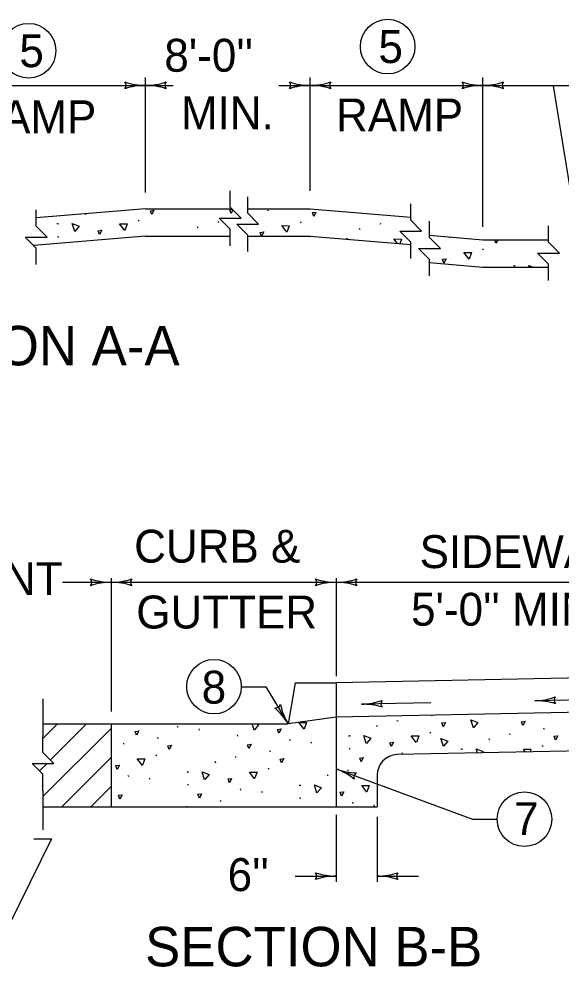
# Model space of a CAD drawing. Extents: x 998.7 to 1037.4, y 999.2 to 1023.2.
# Drawn here: x 1029.78 to 1033.07, y 1007.99 to 1013.85 of the extents above; entities that cross this region are included whole.
import ezdxf

# ---------------------------------------------------------------- set-up
doc = ezdxf.new("R2010")
doc.units = 0
doc.layers.add('Level 1', color=7, linetype='Continuous')
doc.layers.add('Level 15', color=7, linetype='Continuous')

msp = doc.modelspace()

# ---------------------------------------------------------------- linework, layer by layer
at = {"layer": 'Level 1'}
for p, q in [((1029.0852, 1013.4508), (1030.5441, 1013.4508)), ((1030.5441, 1012.7992), (1030.5441, 1013.4978)), ((1030.5441, 1013.4508), (1030.7125, 1013.4508)), ((1031.3549, 1013.4508), (1031.5448, 1013.4508)), ((1031.5448, 1012.8096), (1031.5448, 1013.4978)), ((1031.5448, 1013.4508), (1032.5948, 1013.4508)), ((1032.5948, 1012.5922), (1032.5948, 1013.4978)), ((1032.5948, 1013.4508), (1033.6959, 1013.4508)), ((1033.2657, 1011.9597), (1033.0253, 1013.4489)), ((1030.5441, 1012.7008), (1029.8794, 1012.6454)), ((1030.5441, 1012.7008), (1031.067, 1012.7008)), ((1031.1652, 1012.7008), (1031.5448, 1012.7008)), ((1031.2853, 1012.6923), (1031.2915, 1012.6911)), ((1031.5448, 1012.7008), (1032.1561, 1012.6498)), ((1030.1814, 1012.6648), (1030.1793, 1012.6704)), ((1030.4998, 1012.6325), (1030.506, 1012.6275)), ((1030.0056, 1012.6108), (1030.0118, 1012.6096)), ((1030.0095, 1012.6119), (1030.0158, 1012.6107)), ((1030.8639, 1012.5838), (1030.8608, 1012.592)), ((1030.9826, 1012.6222), (1030.9889, 1012.6209)), ((1031.4848, 1012.6218), (1031.4911, 1012.6168)), ((1031.849, 1012.5731), (1031.8459, 1012.5813)), ((1031.9677, 1012.6114), (1031.974, 1012.6102)), ((1030.5441, 1012.5342), (1029.864, 1012.4775)), ((1030.0151, 1012.5273), (1030.0119, 1012.5354)), ((1030.5441, 1012.5342), (1031.0578, 1012.5342)), ((1031.1652, 1012.5342), (1031.5448, 1012.5342)), ((1031.5448, 1012.5342), (1032.1561, 1012.4832)), ((1032.2708, 1012.5403), (1032.5948, 1012.5133)), ((1032.3933, 1012.5291), (1032.3996, 1012.5278)), ((1032.5948, 1012.5133), (1032.9947, 1012.5133)), ((1032.5929, 1012.4585), (1032.5992, 1012.4535)), ((1032.2708, 1012.3737), (1032.5948, 1012.3467)), ((1032.5948, 1012.3467), (1032.9947, 1012.3467)), ((1032.7813, 1012.3559), (1032.7875, 1012.3547)), ((1032.7852, 1012.357), (1032.7914, 1012.3558)), ((1030.335, 1010.4565), (1030.335, 1009.6471)), ((1031.7028, 1010.4565), (1031.7028, 1009.8609)), ((1030.0393, 1010.4313), (1030.335, 1010.4313)), ((1030.335, 1010.4313), (1031.7028, 1010.4313)), ((1031.7028, 1010.4313), (1034.2028, 1010.4313)), ((1034.2028, 1009.8713), (1031.7028, 1009.8213)), ((1031.4528, 1009.8213), (1031.4112, 1009.5713)), ((1031.4528, 1009.8213), (1031.7028, 1009.8213)), ((1031.7028, 1009.8213), (1031.7028, 1009.6128)), ((1031.1264, 1009.7972), (1031.2764, 1009.7972)), ((1031.2764, 1009.7972), (1031.4112, 1009.5713)), ((1029.9205, 1009.7238), (1029.9205, 1009.4979)), ((1032.2795, 1009.6991), (1031.8577, 1009.6906)), ((1033.4247, 1009.7221), (1032.9105, 1009.7118)), ((1033.9528, 1009.6578), (1031.7028, 1009.6128)), ((1031.7028, 1009.6128), (1031.4112, 1009.5713)), ((1031.5955, 1009.5975), (1031.5963, 1009.5969)), ((1031.7028, 1009.6128), (1031.7028, 1009.0666)), ((1032.0729, 1009.5916), (1032.0792, 1009.5903)), ((1032.287, 1009.6186), (1032.2848, 1009.6245)), ((1029.9205, 1009.5713), (1031.4112, 1009.5713)), ((1029.9205, 1009.4831), (1030.0087, 1009.5713)), ((1029.9205, 1009.1295), (1030.335, 1009.544)), ((1029.9663, 1009.3521), (1030.1855, 1009.5713)), ((1030.335, 1009.5713), (1030.335, 1009.0666)), ((1030.7424, 1009.5494), (1030.7393, 1009.5576)), ((1030.8724, 1009.5337), (1030.8693, 1009.5418)), ((1031.9543, 1009.5533), (1031.9511, 1009.5615)), ((1032.2725, 1009.5211), (1032.2788, 1009.516)), ((1032.9695, 1009.5377), (1032.9664, 1009.5458)), ((1030.6213, 1009.4797), (1030.6181, 1009.4878)), ((1031.1053, 1009.4967), (1031.1022, 1009.5048)), ((1031.4249, 1009.4684), (1031.4218, 1009.4766)), ((1031.5549, 1009.4528), (1031.5518, 1009.4609)), ((1031.7783, 1009.4994), (1031.7846, 1009.4981)), ((1031.7823, 1009.5005), (1031.7886, 1009.4992)), ((1032.6368, 1009.4724), (1032.6336, 1009.4806)), ((1032.7554, 1009.5107), (1032.7617, 1009.5094)), ((1030.4072, 1009.4527), (1030.4134, 1009.4514)), ((1031.3038, 1009.3988), (1031.3006, 1009.4069)), ((1031.7878, 1009.4158), (1031.7847, 1009.4239)), ((1034.2028, 1009.427), (1032.0727, 1009.3845)), ((1032.4608, 1009.4185), (1032.4671, 1009.4172)), ((1032.4648, 1009.4195), (1032.471, 1009.4183)), ((1032.955, 1009.4402), (1032.9613, 1009.4351)), ((1030.0343, 1009.0666), (1030.335, 1009.3673)), ((1030.6068, 1009.3821), (1030.613, 1009.3771)), ((1030.9709, 1009.3334), (1030.9678, 1009.3416)), ((1031.0896, 1009.3718), (1031.0959, 1009.3705)), ((1032.1074, 1009.3875), (1032.1043, 1009.3957)), ((1029.8997, 1009.2854), (1029.9455, 1009.3313)), ((1031.2893, 1009.3012), (1031.2955, 1009.2962)), ((1031.7028, 1009.2976), (1032.5318, 1008.9918)), ((1031.7721, 1009.2908), (1031.7784, 1009.2896)), ((1030.4417, 1009.2486), (1030.4385, 1009.2568)), ((1030.5717, 1009.2329), (1030.5685, 1009.2411)), ((1030.7951, 1009.2795), (1030.8013, 1009.2783)), ((1030.799, 1009.2806), (1030.8053, 1009.2793)), ((1031.6534, 1009.2525), (1031.6503, 1009.2607)), ((1031.9528, 1009.2596), (1031.9528, 1009.0666)), ((1030.2112, 1009.0666), (1030.335, 1009.1904)), ((1030.8045, 1009.1959), (1030.8014, 1009.2041)), ((1031.1242, 1009.1677), (1031.121, 1009.1758)), ((1031.4775, 1009.1986), (1031.4838, 1009.1973)), ((1031.4815, 1009.1997), (1031.4878, 1009.1984)), ((1029.9205, 1009.1646), (1029.9205, 1008.9281)), ((1031.2542, 1009.152), (1031.251, 1009.1602)), ((1031.487, 1009.115), (1031.4839, 1009.1232)), ((1029.9205, 1009.0666), (1031.9039, 1009.0666)), ((1030.7888, 1009.071), (1030.7951, 1009.0697)), ((1031.003, 1009.098), (1030.9998, 1009.1062)), ((1031.7028, 1009.0666), (1031.9528, 1009.0666)), ((1031.8067, 1009.0868), (1031.8035, 1009.0949)), ((1031.9367, 1009.0711), (1031.9335, 1009.0793)), ((1031.7028, 1009.0186), (1031.7028, 1008.6104)), ((1031.9528, 1009.0053), (1031.9528, 1008.6104)), ((1032.5318, 1008.9918), (1032.6818, 1008.9918)), ((1031.4528, 1008.6461), (1031.7028, 1008.6461)), ((1031.9528, 1008.6461), (1032.2028, 1008.6461))]:
    msp.add_line(p, q, dxfattribs=at)
for points in [[(1031.0578, 1012.4767), (1031.0578, 1012.5767), (1030.9912, 1012.6433), (1031.1245, 1012.6433), (1031.0578, 1012.71), (1031.0578, 1012.81)], [(1031.1652, 1012.4411), (1031.1652, 1012.5411), (1031.0985, 1012.6078), (1031.2318, 1012.6078), (1031.1652, 1012.6744), (1031.1652, 1012.7744)], [(1029.8794, 1012.3621), (1029.8794, 1012.4621), (1029.8128, 1012.5288), (1029.9461, 1012.5288), (1029.8794, 1012.5954), (1029.8794, 1012.6954)], [(1030.5814, 1012.6654), (1030.5733, 1012.6887), (1030.5953, 1012.6918), (1030.5814, 1012.6654)], [(1031.0649, 1012.6718), (1031.0568, 1012.695), (1031.0708, 1012.697)], [(1031.0756, 1012.6923), (1031.0649, 1012.6718)], [(1032.1561, 1012.398), (1032.1561, 1012.498), (1032.0894, 1012.5647), (1032.2228, 1012.5647), (1032.1561, 1012.6313), (1032.1561, 1012.7313)], [(1031.5665, 1012.6547), (1031.5583, 1012.6779), (1031.5803, 1012.6811), (1031.5665, 1012.6547)], [(1032.2708, 1012.2932), (1032.2708, 1012.3932), (1032.2042, 1012.4598), (1032.3375, 1012.4598), (1032.2708, 1012.5265), (1032.2708, 1012.6265)], [(1030.1137, 1012.5631), (1030.0986, 1012.612), (1030.1413, 1012.5958), (1030.1143, 1012.5637)], [(1030.2642, 1012.5447), (1030.256, 1012.5679), (1030.2779, 1012.571), (1030.2642, 1012.5447)], [(1030.4176, 1012.5689), (1030.3867, 1012.6098), (1030.4323, 1012.609), (1030.4179, 1012.5697)], [(1031.1181, 1012.5882), (1031.1263, 1012.585), (1031.124, 1012.5823)], [(1031.4027, 1012.5582), (1031.3718, 1012.599), (1031.4174, 1012.5983), (1031.403, 1012.5589)], [(1032.9947, 1012.2644), (1032.9947, 1012.3644), (1032.928, 1012.4311), (1033.0613, 1012.4311), (1032.9947, 1012.4978), (1032.9947, 1012.5978)], [(1031.2492, 1012.5342), (1031.2411, 1012.5572), (1031.263, 1012.5603), (1031.2494, 1012.5342)], [(1031.7677, 1012.5156), (1031.7662, 1012.5203), (1031.7818, 1012.5144)], [(1032.0756, 1012.4899), (1032.0543, 1012.5181), (1032.0999, 1012.5173), (1032.0894, 1012.4888)], [(1032.6746, 1012.4914), (1032.6669, 1012.5133)], [(1032.6861, 1012.5133), (1032.6746, 1012.4914)], [(1032.3573, 1012.3707), (1032.3492, 1012.3939), (1032.3711, 1012.397), (1032.3573, 1012.3707)], [(1032.5108, 1012.3949), (1032.4798, 1012.4358), (1032.5255, 1012.435), (1032.5111, 1012.3957)], [(1032.8775, 1012.3467), (1032.8743, 1012.3571), (1032.9016, 1012.3467)], [(1031.5078, 1009.5383), (1031.4769, 1009.5793), (1031.5227, 1009.5785), (1031.5083, 1009.5392)], [(1032.3543, 1009.5539), (1032.3461, 1009.5772), (1032.368, 1009.5803), (1032.3543, 1009.5539)], [(1032.5376, 1009.5462), (1032.5225, 1009.5952), (1032.5653, 1009.5788), (1032.5383, 1009.5468)], [(1032.8377, 1009.5603), (1032.8295, 1009.5835), (1032.8515, 1009.5867), (1032.8377, 1009.5603)], [(1030.4894, 1009.5023), (1030.4813, 1009.5255), (1030.5032, 1009.5287), (1030.4894, 1009.5023)], [(1031.2039, 1009.5325), (1031.192, 1009.5713)], [(1031.2157, 1009.5713), (1031.2316, 1009.5652), (1031.2046, 1009.5332)], [(1031.3544, 1009.5141), (1031.3463, 1009.5373), (1031.3683, 1009.5405), (1031.3544, 1009.5141)], [(1029.9205, 1009.1646), (1029.9205, 1009.2646), (1029.8538, 1009.3313), (1029.9872, 1009.3313), (1029.9205, 1009.3979), (1029.9205, 1009.4979)], [(1031.8864, 1009.4516), (1031.8713, 1009.5006), (1031.914, 1009.4843), (1031.887, 1009.4523)], [(1032.0369, 1009.4332), (1032.0288, 1009.4564), (1032.0508, 1009.4596), (1032.0369, 1009.4332)], [(1032.1903, 1009.4574), (1032.1594, 1009.4983), (1032.2051, 1009.4976), (1032.1907, 1009.4583)], [(1032.3547, 1009.4341), (1032.3396, 1009.4831), (1032.3823, 1009.4668), (1032.3553, 1009.4348)], [(1033.0368, 1009.473), (1033.0286, 1009.4963), (1033.0505, 1009.4994), (1033.0368, 1009.473)], [(1030.6884, 1009.415), (1030.6803, 1009.4383), (1030.7023, 1009.4414), (1030.6884, 1009.415)], [(1031.1719, 1009.4213), (1031.1638, 1009.4446), (1031.1857, 1009.4478), (1031.1719, 1009.4213)], [(1032.5617, 1009.3943), (1032.5538, 1009.4197), (1032.5965, 1009.4033), (1032.5893, 1009.3948)], [(1032.855, 1009.4001), (1032.8419, 1009.4174), (1032.8876, 1009.4167), (1032.8818, 1009.4007)], [(1030.5246, 1009.3185), (1030.4937, 1009.3593), (1030.5393, 1009.3586), (1030.5249, 1009.3193)], [(1031.3709, 1009.3341), (1031.3628, 1009.3573), (1031.3848, 1009.3604), (1031.3709, 1009.3341)], [(1031.8544, 1009.3404), (1031.8463, 1009.3637), (1031.8682, 1009.3668), (1031.8544, 1009.3404)], [(1030.3712, 1009.2943), (1030.363, 1009.3175), (1030.3849, 1009.3206), (1030.3712, 1009.2943)], [(1030.9032, 1009.2318), (1030.8881, 1009.2807), (1030.9308, 1009.2644), (1030.9038, 1009.2323)], [(1031.0537, 1009.2133), (1031.0455, 1009.2366), (1031.0674, 1009.2397), (1031.0537, 1009.2133)], [(1031.2071, 1009.2376), (1031.1762, 1009.2784), (1031.2218, 1009.2777), (1031.2074, 1009.2383)], [(1031.5856, 1009.1508), (1031.5706, 1009.1998), (1031.6133, 1009.1834), (1031.5863, 1009.1514)], [(1031.8896, 1009.1567), (1031.8587, 1009.1975), (1031.9043, 1009.1968), (1031.8899, 1009.1574)], [(1030.3877, 1009.1143), (1030.3795, 1009.1374), (1030.4015, 1009.1406), (1030.3877, 1009.1143)], [(1030.8711, 1009.1206), (1030.8629, 1009.1438), (1030.8849, 1009.1469), (1030.8711, 1009.1206)], [(1031.7361, 1009.1324), (1031.728, 1009.1557), (1031.7499, 1009.1588), (1031.7361, 1009.1324)]]:
    msp.add_lwpolyline(points, dxfattribs=at)
for centre in [(1029.8329, 1013.6613), (1032.0162, 1013.6864), (1030.9604, 1009.7972), (1032.8478, 1008.9918)]:
    msp.add_circle(centre, 0.166, dxfattribs=at)
for centre, radius, start, end in [((1030.3954, 1013.4509), 0.0313, 318.7746, 40.89129), ((1030.5441, 1013.0599), 0.3909, 90, 108.66878), ((1030.5441, 1013.8418), 0.3909, 251.34716, 269.99389), ((1030.5441, 1013.8418), 0.3909, 269.98778, 270), ((1030.5441, 1013.8418), 0.3909, 270, 288.66878), ((1030.5441, 1013.0599), 0.3909, 71.34716, 89.99389), ((1030.5441, 1013.0599), 0.3909, 89.98778, 90), ((1030.6927, 1013.4508), 0.0313, 138.7746, 220.89129), ((1031.3962, 1013.4509), 0.0313, 318.7746, 40.89129), ((1031.5448, 1013.0599), 0.3909, 90, 108.66878), ((1031.5448, 1013.8418), 0.3909, 251.34716, 269.99389), ((1031.5448, 1013.8418), 0.3909, 269.98778, 270), ((1031.5448, 1013.8418), 0.3909, 270, 288.66878), ((1031.5448, 1013.0599), 0.3909, 89.98778, 90), ((1031.5448, 1013.0599), 0.3909, 71.34716, 89.99389), ((1031.6935, 1013.4508), 0.0313, 138.7746, 220.89129), ((1032.4462, 1013.4509), 0.0313, 318.7746, 40.89129), ((1032.5948, 1013.0599), 0.3909, 90, 108.66878), ((1032.5948, 1013.8418), 0.3909, 251.34716, 269.99389), ((1032.5948, 1013.8418), 0.3909, 269.98778, 270), ((1032.5948, 1013.8418), 0.3909, 270, 288.66878), ((1032.5948, 1013.0599), 0.3909, 89.98778, 90), ((1032.5948, 1013.0599), 0.3909, 71.34716, 89.99389), ((1032.7435, 1013.4508), 0.0313, 138.7746, 220.89129), ((1030.1863, 1010.4313), 0.0313, 318.7746, 40.89129), ((1030.335, 1010.0403), 0.3909, 90, 108.66878), ((1030.335, 1010.8222), 0.3909, 251.34716, 269.99389), ((1030.335, 1010.8222), 0.3909, 269.98778, 270), ((1030.335, 1010.8222), 0.3909, 270, 288.66878), ((1030.335, 1010.0403), 0.3909, 89.98778, 90), ((1030.335, 1010.0403), 0.3909, 71.34716, 89.99389), ((1030.4837, 1010.4312), 0.0313, 138.7746, 220.89129), ((1031.5542, 1010.4313), 0.0313, 318.7746, 40.89129), ((1031.7028, 1010.0403), 0.3909, 90, 108.66878), ((1031.7028, 1010.8222), 0.3909, 251.34716, 269.99389), ((1031.7028, 1010.8222), 0.3909, 269.98778, 270), ((1031.7028, 1010.8222), 0.3909, 270, 288.66878), ((1031.7028, 1010.0403), 0.3909, 89.98778, 90), ((1031.7028, 1010.0403), 0.3909, 71.34716, 89.99389), ((1031.8515, 1010.4312), 0.0313, 138.7746, 220.89129), ((1031.8498, 1010.0814), 0.3909, 271.15175, 289.82053), ((1032.0063, 1009.6935), 0.0313, 139.92634, 222.04304), ((1032.9026, 1010.1026), 0.3909, 271.13911, 271.15133), ((1032.9026, 1010.1026), 0.3909, 271.15133, 289.82012), ((1032.9184, 1009.3209), 0.3909, 72.49849, 91.14522), ((1033.0591, 1009.7147), 0.0313, 139.92593, 222.04263), ((1031.335, 1009.6989), 0.0313, 259.58894, 341.70563), ((1031.0754, 1009.371), 0.3909, 30.81434, 49.48312), ((1031.7469, 1009.7715), 0.3909, 192.1615, 210.80823), ((1031.8498, 1010.0814), 0.3909, 271.13952, 271.15175), ((1031.8655, 1009.2997), 0.3909, 72.49891, 91.14564), ((1031.0754, 1009.371), 0.3909, 30.80211, 30.81434), ((1032.0778, 1009.2596), 0.125, 92.38067, 180), ((1031.8381, 1009.6644), 0.3909, 249.75006, 268.41884), ((1031.8381, 1009.6644), 0.3909, 249.73783, 249.75006), ((1031.5675, 1008.9308), 0.3909, 51.09721, 69.74394), ((1031.8423, 1009.2461), 0.0313, 118.52465, 200.64135), ((1031.5542, 1008.6461), 0.0313, 318.7746, 40.89129), ((1031.7028, 1008.2551), 0.3909, 90, 108.66878), ((1031.7028, 1009.037), 0.3909, 251.34716, 269.99389), ((1031.7028, 1008.2551), 0.3909, 89.98778, 90), ((1031.9528, 1009.037), 0.3909, 269.98778, 270), ((1031.9528, 1009.037), 0.3909, 270, 288.66878), ((1031.9528, 1008.2551), 0.3909, 71.34716, 89.99389), ((1032.1015, 1008.646), 0.0313, 138.7746, 220.89129)]:
    msp.add_arc(centre, radius, start, end, dxfattribs=at)
at = {"layer": 'Level 15'}
for p, q in [((1029.972, 1008.8723), (1029.5372, 1007.9923)), ((1029.8658, 1008.8723), (1029.972, 1008.8723))]:
    msp.add_line(p, q, dxfattribs=at)

# ---------------------------------------------------------------- texts
at = {"layer": 'Level 1'}
for s, height, p in [('5', 0.2, (1029.777, 1013.5613)), ("8'-0''", 0.2, (1030.6583, 1013.5338)), ('5', 0.2, (1031.9603, 1013.5864)), ('RAMP', 0.2, (1029.4723, 1013.1603)), ('MIN.', 0.2, (1030.7591, 1013.1838)), ('RAMP', 0.2, (1031.7023, 1013.1708)), ('SECTION A-A', 0.24, (1028.7007, 1011.7496)), ('CURB &', 0.2, (1030.4749, 1010.5508)), ('SIDEWALK', 0.2, (1032.2104, 1010.5177)), ('PAVEMENT', 0.2, (1028.5681, 1010.3536)), ('GUTTER', 0.2, (1030.4875, 1010.1508)), ("5'-0'' MIN.", 0.2, (1032.1584, 1010.1677)), ('8', 0.2, (1030.8854, 1009.6942)), ('7', 0.2, (1032.7852, 1008.8951)), ("6'' ", 0.2, (1031.0431, 1008.5552)), ('SECTION B-B', 0.24, (1030.5411, 1008.0978))]:
    msp.add_text(s, height=height, dxfattribs=at).set_placement(p)

doc.saveas('drawing.dxf')
